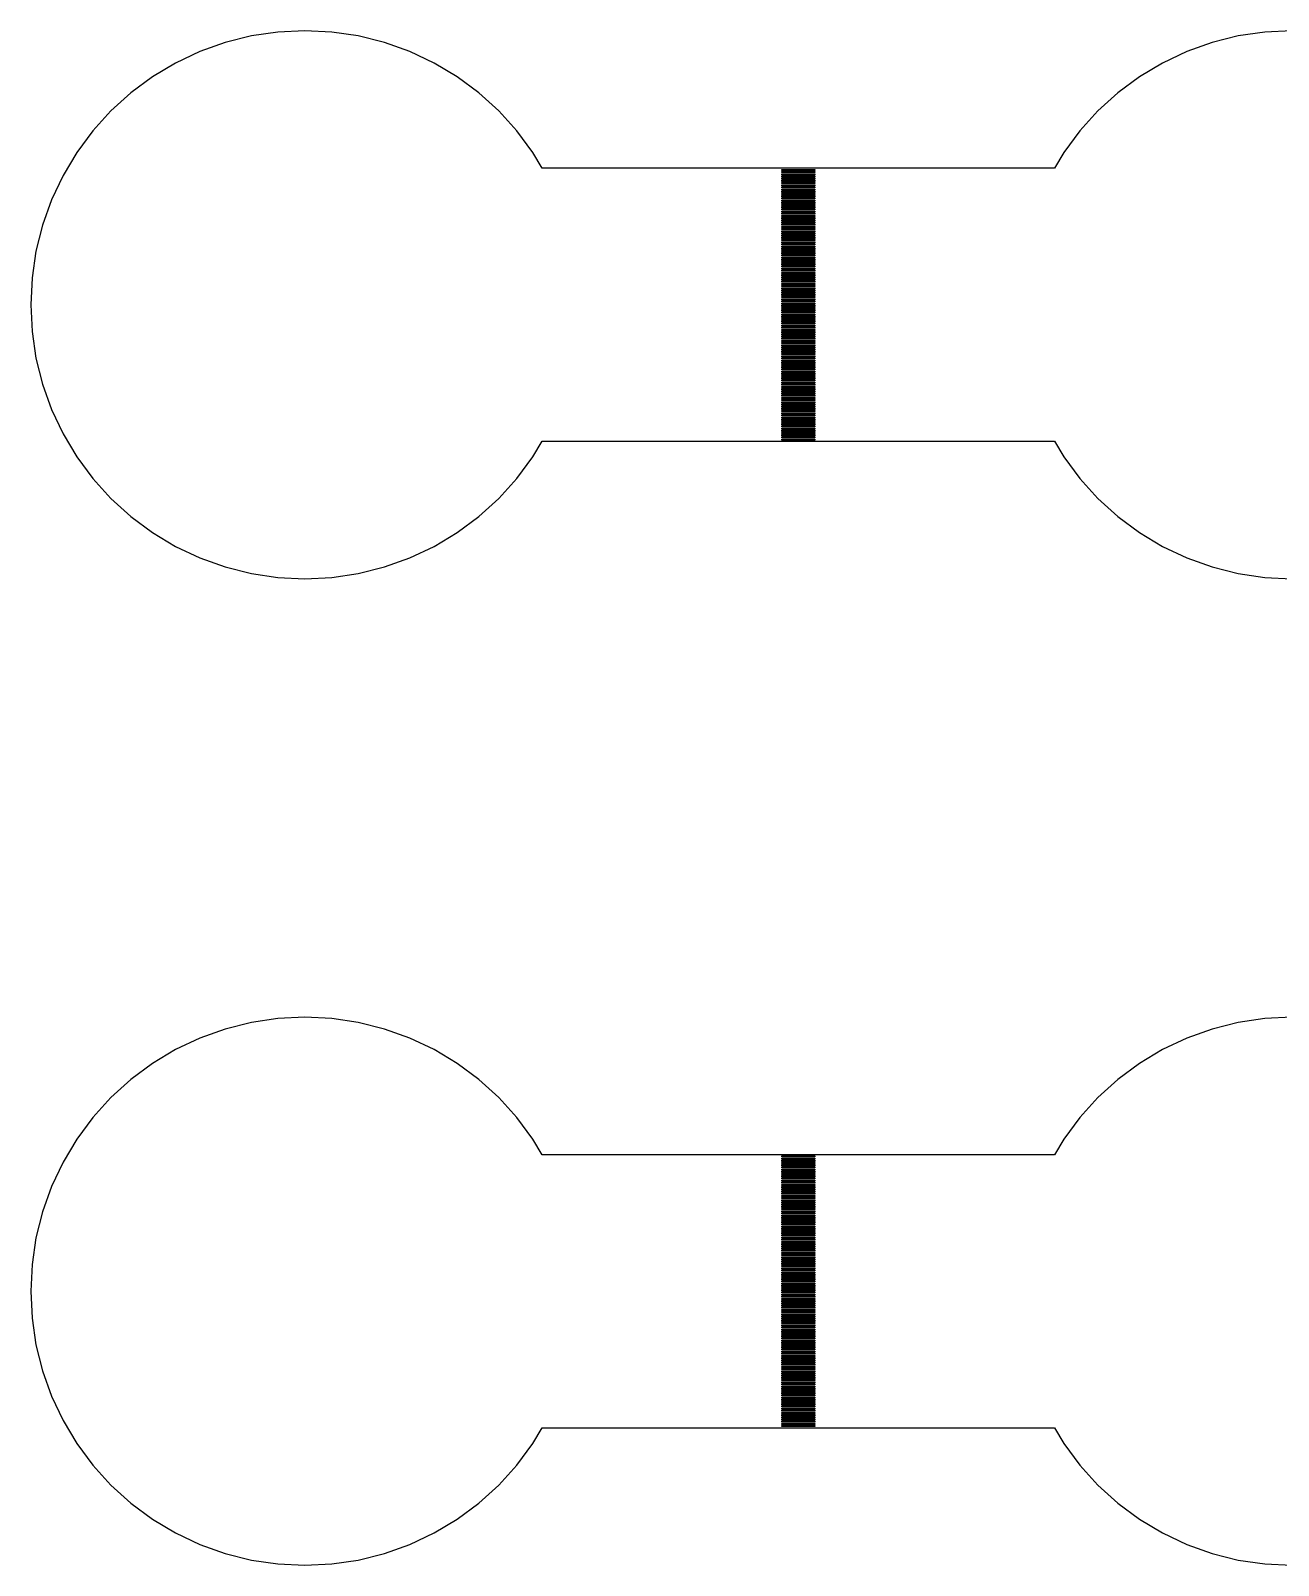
# Model space of a CAD drawing. Extents: x -73 to 181, y -8 to 80.
# Drawn here: x 2 to 13.38, y 2 to 16 of the extents above; entities that cross this region are included whole.
import ezdxf

# ---------------------------------------------------------------- set-up
doc = ezdxf.new("R2010")
doc.units = 0

msp = doc.modelspace()

# ---------------------------------------------------------------- linework, layer by layer
for p, q in [((4.25496, 15.988), (4.01228, 15.952)), ((4.5, 16), (4.25496, 15.988)), ((4.74506, 15.988), (4.5, 16)), ((4.98773, 15.952), (4.74506, 15.988)), ((13.2549, 15.988), (13.0123, 15.952)), ((13.5, 16), (13.2549, 15.988)), ((3.77429, 15.8923), (3.5433, 15.8097)), ((4.01228, 15.952), (3.77429, 15.8923)), ((5.22572, 15.8923), (4.98773, 15.952)), ((5.45671, 15.8097), (5.22572, 15.8923)), ((12.7743, 15.8923), (12.5433, 15.8097)), ((13.0123, 15.952), (12.7743, 15.8923)), ((3.32152, 15.7048), (3.11108, 15.5787)), ((3.5433, 15.8097), (3.32152, 15.7048)), ((5.6785, 15.7048), (5.45671, 15.8097)), ((5.88893, 15.5787), (5.6785, 15.7048)), ((12.3215, 15.7048), (12.1111, 15.5787)), ((12.5433, 15.8097), (12.3215, 15.7048)), ((3.11108, 15.5787), (2.91403, 15.4325)), ((6.08598, 15.4325), (5.88893, 15.5787)), ((12.1111, 15.5787), (11.914, 15.4325)), ((2.91403, 15.4325), (2.73224, 15.2678)), ((6.26778, 15.2678), (6.08598, 15.4325)), ((11.914, 15.4325), (11.7322, 15.2678)), ((2.73224, 15.2678), (2.56747, 15.086)), ((6.43254, 15.086), (6.26778, 15.2678)), ((11.7322, 15.2678), (11.5675, 15.086)), ((2.56747, 15.086), (2.42134, 14.8889)), ((6.57867, 14.8889), (6.43254, 15.086)), ((11.5675, 15.086), (11.4213, 14.8889)), ((2.42134, 14.8889), (2.29521, 14.6785)), ((6.66493, 14.745), (6.57867, 14.8889)), ((11.4213, 14.8889), (11.3351, 14.745)), ((11.3351, 14.745), (6.66493, 14.745)), ((8.85001, 14.725), (8.85001, 14.735)), ((8.85001, 14.735), (9.14999, 14.735)), ((9.14999, 14.725), (8.85001, 14.725)), ((8.85001, 14.705), (8.85001, 14.715)), ((8.85001, 14.715), (9.14999, 14.715)), ((9.14999, 14.705), (8.85001, 14.705)), ((9.14999, 14.735), (9.14999, 14.725)), ((9.14999, 14.715), (9.14999, 14.705)), ((2.29521, 14.6785), (2.19031, 14.4567)), ((8.85001, 14.685), (8.85001, 14.695)), ((8.85001, 14.695), (9.14999, 14.695)), ((9.14999, 14.685), (8.85001, 14.685)), ((8.85001, 14.665), (8.85001, 14.675)), ((8.85001, 14.675), (9.14999, 14.675)), ((9.14999, 14.665), (8.85001, 14.665)), ((8.85001, 14.645), (8.85001, 14.655)), ((8.85001, 14.655), (9.14999, 14.655)), ((9.14999, 14.645), (8.85001, 14.645)), ((8.85001, 14.625), (8.85001, 14.635)), ((8.85001, 14.635), (9.14999, 14.635)), ((9.14999, 14.625), (8.85001, 14.625)), ((8.85001, 14.605), (8.85001, 14.615)), ((8.85001, 14.615), (9.14999, 14.615)), ((9.14999, 14.605), (8.85001, 14.605)), ((8.85001, 14.585), (8.85001, 14.595)), ((8.85001, 14.595), (9.14999, 14.595)), ((9.14999, 14.585), (8.85001, 14.585)), ((8.85001, 14.565), (8.85001, 14.575)), ((8.85001, 14.575), (9.14999, 14.575)), ((9.14999, 14.565), (8.85001, 14.565)), ((9.14999, 14.695), (9.14999, 14.685)), ((9.14999, 14.675), (9.14999, 14.665)), ((9.14999, 14.655), (9.14999, 14.645)), ((9.14999, 14.635), (9.14999, 14.625)), ((9.14999, 14.615), (9.14999, 14.605)), ((9.14999, 14.595), (9.14999, 14.585)), ((9.14999, 14.575), (9.14999, 14.565)), ((2.19031, 14.4567), (2.10765, 14.2257)), ((8.85001, 14.545), (8.85001, 14.555)), ((8.85001, 14.555), (9.14999, 14.555)), ((9.14999, 14.545), (8.85001, 14.545)), ((8.85001, 14.525), (8.85001, 14.535)), ((8.85001, 14.535), (9.14999, 14.535)), ((9.14999, 14.525), (8.85001, 14.525)), ((8.85001, 14.505), (8.85001, 14.515)), ((8.85001, 14.515), (9.14999, 14.515)), ((9.14999, 14.505), (8.85001, 14.505)), ((8.85001, 14.485), (8.85001, 14.495)), ((8.85001, 14.495), (9.14999, 14.495)), ((9.14999, 14.485), (8.85001, 14.485)), ((8.85001, 14.465), (8.85001, 14.475)), ((8.85001, 14.475), (9.14999, 14.475)), ((9.14999, 14.465), (8.85001, 14.465)), ((8.85001, 14.445), (8.85001, 14.455)), ((8.85001, 14.455), (9.14999, 14.455)), ((9.14999, 14.445), (8.85001, 14.445)), ((8.85001, 14.425), (8.85001, 14.435)), ((8.85001, 14.435), (9.14999, 14.435)), ((9.14999, 14.425), (8.85001, 14.425)), ((9.14999, 14.555), (9.14999, 14.545)), ((9.14999, 14.535), (9.14999, 14.525)), ((9.14999, 14.515), (9.14999, 14.505)), ((9.14999, 14.495), (9.14999, 14.485)), ((9.14999, 14.475), (9.14999, 14.465)), ((9.14999, 14.455), (9.14999, 14.445)), ((9.14999, 14.435), (9.14999, 14.425)), ((8.85001, 14.405), (8.85001, 14.415)), ((8.85001, 14.415), (9.14999, 14.415)), ((9.14999, 14.405), (8.85001, 14.405)), ((8.85001, 14.385), (8.85001, 14.395)), ((8.85001, 14.395), (9.14999, 14.395)), ((9.14999, 14.385), (8.85001, 14.385)), ((8.85001, 14.365), (8.85001, 14.375)), ((8.85001, 14.375), (9.14999, 14.375)), ((9.14999, 14.365), (8.85001, 14.365)), ((8.85001, 14.345), (8.85001, 14.355)), ((8.85001, 14.355), (9.14999, 14.355)), ((9.14999, 14.345), (8.85001, 14.345)), ((8.85001, 14.325), (8.85001, 14.335)), ((8.85001, 14.335), (9.14999, 14.335)), ((9.14999, 14.325), (8.85001, 14.325)), ((8.85001, 14.305), (8.85001, 14.315)), ((8.85001, 14.315), (9.14999, 14.315)), ((9.14999, 14.305), (8.85001, 14.305)), ((8.85001, 14.285), (8.85001, 14.295)), ((8.85001, 14.295), (9.14999, 14.295)), ((9.14999, 14.285), (8.85001, 14.285)), ((9.14999, 14.415), (9.14999, 14.405)), ((9.14999, 14.395), (9.14999, 14.385)), ((9.14999, 14.375), (9.14999, 14.365)), ((9.14999, 14.355), (9.14999, 14.345)), ((9.14999, 14.335), (9.14999, 14.325)), ((9.14999, 14.315), (9.14999, 14.305)), ((9.14999, 14.295), (9.14999, 14.285)), ((2.10765, 14.2257), (2.04805, 13.9877)), ((8.85001, 14.265), (8.85001, 14.275)), ((8.85001, 14.275), (9.14999, 14.275)), ((9.14999, 14.265), (8.85001, 14.265)), ((8.85001, 14.245), (8.85001, 14.255)), ((8.85001, 14.255), (9.14999, 14.255)), ((9.14999, 14.245), (8.85001, 14.245)), ((8.85001, 14.225), (8.85001, 14.235)), ((8.85001, 14.235), (9.14999, 14.235)), ((9.14999, 14.225), (8.85001, 14.225)), ((8.85001, 14.205), (8.85001, 14.215)), ((8.85001, 14.215), (9.14999, 14.215)), ((9.14999, 14.205), (8.85001, 14.205)), ((8.85001, 14.185), (8.85001, 14.195)), ((8.85001, 14.195), (9.14999, 14.195)), ((9.14999, 14.185), (8.85001, 14.185)), ((8.85001, 14.165), (8.85001, 14.175)), ((8.85001, 14.175), (9.14999, 14.175)), ((9.14999, 14.165), (8.85001, 14.165)), ((8.85001, 14.145), (8.85001, 14.155)), ((8.85001, 14.155), (9.14999, 14.155)), ((9.14999, 14.145), (8.85001, 14.145)), ((9.14999, 14.275), (9.14999, 14.265)), ((9.14999, 14.255), (9.14999, 14.245)), ((9.14999, 14.235), (9.14999, 14.225)), ((9.14999, 14.215), (9.14999, 14.205)), ((9.14999, 14.195), (9.14999, 14.185)), ((9.14999, 14.175), (9.14999, 14.165)), ((9.14999, 14.155), (9.14999, 14.145)), ((8.85001, 14.125), (8.85001, 14.135)), ((8.85001, 14.135), (9.14999, 14.135)), ((9.14999, 14.125), (8.85001, 14.125)), ((8.85001, 14.105), (8.85001, 14.115)), ((8.85001, 14.115), (9.14999, 14.115)), ((9.14999, 14.105), (8.85001, 14.105)), ((8.85001, 14.085), (8.85001, 14.095)), ((8.85001, 14.095), (9.14999, 14.095)), ((9.14999, 14.085), (8.85001, 14.085)), ((8.85001, 14.065), (8.85001, 14.075)), ((8.85001, 14.075), (9.14999, 14.075)), ((9.14999, 14.065), (8.85001, 14.065)), ((8.85001, 14.045), (8.85001, 14.055)), ((8.85001, 14.055), (9.14999, 14.055)), ((9.14999, 14.045), (8.85001, 14.045)), ((8.85001, 14.025), (8.85001, 14.035)), ((8.85001, 14.035), (9.14999, 14.035)), ((9.14999, 14.025), (8.85001, 14.025)), ((8.85001, 14.005), (8.85001, 14.015)), ((8.85001, 14.015), (9.14999, 14.015)), ((9.14999, 14.005), (8.85001, 14.005)), ((9.14999, 14.135), (9.14999, 14.125)), ((9.14999, 14.115), (9.14999, 14.105)), ((9.14999, 14.095), (9.14999, 14.085)), ((9.14999, 14.075), (9.14999, 14.065)), ((9.14999, 14.055), (9.14999, 14.045)), ((9.14999, 14.035), (9.14999, 14.025)), ((9.14999, 14.015), (9.14999, 14.005)), ((2.04805, 13.9877), (2.01204, 13.745)), ((8.85001, 13.985), (8.85001, 13.995)), ((8.85001, 13.995), (9.14999, 13.995)), ((9.14999, 13.985), (8.85001, 13.985)), ((8.85001, 13.965), (8.85001, 13.975)), ((8.85001, 13.975), (9.14999, 13.975)), ((9.14999, 13.965), (8.85001, 13.965)), ((8.85001, 13.945), (8.85001, 13.955)), ((8.85001, 13.955), (9.14999, 13.955)), ((9.14999, 13.945), (8.85001, 13.945)), ((8.85001, 13.925), (8.85001, 13.935)), ((8.85001, 13.935), (9.14999, 13.935)), ((9.14999, 13.925), (8.85001, 13.925)), ((8.85001, 13.905), (8.85001, 13.915)), ((8.85001, 13.915), (9.14999, 13.915)), ((9.14999, 13.905), (8.85001, 13.905)), ((8.85001, 13.885), (8.85001, 13.895)), ((8.85001, 13.895), (9.14999, 13.895)), ((9.14999, 13.885), (8.85001, 13.885)), ((8.85001, 13.865), (8.85001, 13.875)), ((8.85001, 13.875), (9.14999, 13.875)), ((9.14999, 13.865), (8.85001, 13.865)), ((9.14999, 13.995), (9.14999, 13.985)), ((9.14999, 13.975), (9.14999, 13.965)), ((9.14999, 13.955), (9.14999, 13.945)), ((9.14999, 13.935), (9.14999, 13.925)), ((9.14999, 13.915), (9.14999, 13.905)), ((9.14999, 13.895), (9.14999, 13.885)), ((9.14999, 13.875), (9.14999, 13.865)), ((2.01204, 13.745), (2, 13.5)), ((8.85001, 13.845), (8.85001, 13.855)), ((8.85001, 13.855), (9.14999, 13.855)), ((9.14999, 13.845), (8.85001, 13.845)), ((8.85001, 13.825), (8.85001, 13.835)), ((8.85001, 13.835), (9.14999, 13.835)), ((9.14999, 13.825), (8.85001, 13.825)), ((8.85001, 13.805), (8.85001, 13.815)), ((8.85001, 13.815), (9.14999, 13.815)), ((9.14999, 13.805), (8.85001, 13.805)), ((8.85001, 13.785), (8.85001, 13.795)), ((8.85001, 13.795), (9.14999, 13.795)), ((9.14999, 13.785), (8.85001, 13.785)), ((8.85001, 13.765), (8.85001, 13.775)), ((8.85001, 13.775), (9.14999, 13.775)), ((9.14999, 13.765), (8.85001, 13.765)), ((8.85001, 13.745), (8.85001, 13.755)), ((8.85001, 13.755), (9.14999, 13.755)), ((9.14999, 13.745), (8.85001, 13.745)), ((8.85001, 13.725), (8.85001, 13.735)), ((8.85001, 13.735), (9.14999, 13.735)), ((9.14999, 13.725), (8.85001, 13.725)), ((9.14999, 13.855), (9.14999, 13.845)), ((9.14999, 13.835), (9.14999, 13.825)), ((9.14999, 13.815), (9.14999, 13.805)), ((9.14999, 13.795), (9.14999, 13.785)), ((9.14999, 13.775), (9.14999, 13.765)), ((9.14999, 13.755), (9.14999, 13.745)), ((9.14999, 13.735), (9.14999, 13.725)), ((8.85001, 13.705), (8.85001, 13.715)), ((8.85001, 13.715), (9.14999, 13.715)), ((9.14999, 13.705), (8.85001, 13.705)), ((8.85001, 13.685), (8.85001, 13.695)), ((8.85001, 13.695), (9.14999, 13.695)), ((9.14999, 13.685), (8.85001, 13.685)), ((8.85001, 13.665), (8.85001, 13.675)), ((8.85001, 13.675), (9.14999, 13.675)), ((9.14999, 13.665), (8.85001, 13.665)), ((8.85001, 13.645), (8.85001, 13.655)), ((8.85001, 13.655), (9.14999, 13.655)), ((9.14999, 13.645), (8.85001, 13.645)), ((8.85001, 13.625), (8.85001, 13.635)), ((8.85001, 13.635), (9.14999, 13.635)), ((9.14999, 13.625), (8.85001, 13.625)), ((8.85001, 13.605), (8.85001, 13.615)), ((8.85001, 13.615), (9.14999, 13.615)), ((9.14999, 13.605), (8.85001, 13.605)), ((8.85001, 13.585), (8.85001, 13.595)), ((8.85001, 13.595), (9.14999, 13.595)), ((9.14999, 13.585), (8.85001, 13.585)), ((9.14999, 13.715), (9.14999, 13.705)), ((9.14999, 13.695), (9.14999, 13.685)), ((9.14999, 13.675), (9.14999, 13.665)), ((9.14999, 13.655), (9.14999, 13.645)), ((9.14999, 13.635), (9.14999, 13.625)), ((9.14999, 13.615), (9.14999, 13.605)), ((9.14999, 13.595), (9.14999, 13.585)), ((2, 13.5), (2.01204, 13.255)), ((8.85001, 13.565), (8.85001, 13.575)), ((8.85001, 13.575), (9.14999, 13.575)), ((9.14999, 13.565), (8.85001, 13.565)), ((8.85001, 13.545), (8.85001, 13.555)), ((8.85001, 13.555), (9.14999, 13.555)), ((9.14999, 13.545), (8.85001, 13.545)), ((8.85001, 13.525), (8.85001, 13.535)), ((8.85001, 13.535), (9.14999, 13.535)), ((9.14999, 13.525), (8.85001, 13.525)), ((8.85001, 13.505), (8.85001, 13.515)), ((8.85001, 13.515), (9.14999, 13.515)), ((9.14999, 13.505), (8.85001, 13.505)), ((8.85001, 13.485), (8.85001, 13.495)), ((8.85001, 13.495), (9.14999, 13.495)), ((9.14999, 13.485), (8.85001, 13.485)), ((8.85001, 13.465), (8.85001, 13.475)), ((8.85001, 13.475), (9.14999, 13.475)), ((9.14999, 13.465), (8.85001, 13.465)), ((8.85001, 13.445), (8.85001, 13.455)), ((8.85001, 13.455), (9.14999, 13.455)), ((9.14999, 13.445), (8.85001, 13.445)), ((9.14999, 13.575), (9.14999, 13.565)), ((9.14999, 13.555), (9.14999, 13.545)), ((9.14999, 13.535), (9.14999, 13.525)), ((9.14999, 13.515), (9.14999, 13.505)), ((9.14999, 13.495), (9.14999, 13.485)), ((9.14999, 13.475), (9.14999, 13.465)), ((9.14999, 13.455), (9.14999, 13.445)), ((8.85001, 13.425), (8.85001, 13.435)), ((8.85001, 13.435), (9.14999, 13.435)), ((9.14999, 13.425), (8.85001, 13.425)), ((8.85001, 13.405), (8.85001, 13.415)), ((8.85001, 13.415), (9.14999, 13.415)), ((9.14999, 13.405), (8.85001, 13.405)), ((8.85001, 13.385), (8.85001, 13.395)), ((8.85001, 13.395), (9.14999, 13.395)), ((9.14999, 13.385), (8.85001, 13.385)), ((8.85001, 13.365), (8.85001, 13.375)), ((8.85001, 13.375), (9.14999, 13.375)), ((9.14999, 13.365), (8.85001, 13.365)), ((8.85001, 13.345), (8.85001, 13.355)), ((8.85001, 13.355), (9.14999, 13.355)), ((9.14999, 13.345), (8.85001, 13.345)), ((8.85001, 13.325), (8.85001, 13.335)), ((8.85001, 13.335), (9.14999, 13.335)), ((9.14999, 13.325), (8.85001, 13.325)), ((8.85001, 13.305), (8.85001, 13.315)), ((8.85001, 13.315), (9.14999, 13.315)), ((9.14999, 13.305), (8.85001, 13.305)), ((9.14999, 13.435), (9.14999, 13.425)), ((9.14999, 13.415), (9.14999, 13.405)), ((9.14999, 13.395), (9.14999, 13.385)), ((9.14999, 13.375), (9.14999, 13.365)), ((9.14999, 13.355), (9.14999, 13.345)), ((9.14999, 13.335), (9.14999, 13.325)), ((9.14999, 13.315), (9.14999, 13.305)), ((2.01204, 13.255), (2.04805, 13.0123)), ((8.85001, 13.285), (8.85001, 13.295)), ((8.85001, 13.295), (9.14999, 13.295)), ((9.14999, 13.285), (8.85001, 13.285)), ((8.85001, 13.265), (8.85001, 13.275)), ((8.85001, 13.275), (9.14999, 13.275)), ((9.14999, 13.265), (8.85001, 13.265)), ((8.85001, 13.245), (8.85001, 13.255)), ((8.85001, 13.255), (9.14999, 13.255)), ((9.14999, 13.245), (8.85001, 13.245)), ((8.85001, 13.225), (8.85001, 13.235)), ((8.85001, 13.235), (9.14999, 13.235)), ((9.14999, 13.225), (8.85001, 13.225)), ((8.85001, 13.205), (8.85001, 13.215)), ((8.85001, 13.215), (9.14999, 13.215)), ((9.14999, 13.205), (8.85001, 13.205)), ((8.85001, 13.185), (8.85001, 13.195)), ((8.85001, 13.195), (9.14999, 13.195)), ((9.14999, 13.185), (8.85001, 13.185)), ((8.85001, 13.165), (8.85001, 13.175)), ((8.85001, 13.175), (9.14999, 13.175)), ((9.14999, 13.165), (8.85001, 13.165)), ((9.14999, 13.295), (9.14999, 13.285)), ((9.14999, 13.275), (9.14999, 13.265)), ((9.14999, 13.255), (9.14999, 13.245)), ((9.14999, 13.235), (9.14999, 13.225)), ((9.14999, 13.215), (9.14999, 13.205)), ((9.14999, 13.195), (9.14999, 13.185)), ((9.14999, 13.175), (9.14999, 13.165)), ((8.85001, 13.145), (8.85001, 13.155)), ((8.85001, 13.155), (9.14999, 13.155)), ((9.14999, 13.145), (8.85001, 13.145)), ((8.85001, 13.125), (8.85001, 13.135)), ((8.85001, 13.135), (9.14999, 13.135)), ((9.14999, 13.125), (8.85001, 13.125)), ((8.85001, 13.105), (8.85001, 13.115)), ((8.85001, 13.115), (9.14999, 13.115)), ((9.14999, 13.105), (8.85001, 13.105)), ((8.85001, 13.085), (8.85001, 13.095)), ((8.85001, 13.095), (9.14999, 13.095)), ((9.14999, 13.085), (8.85001, 13.085)), ((8.85001, 13.065), (8.85001, 13.075)), ((8.85001, 13.075), (9.14999, 13.075)), ((9.14999, 13.065), (8.85001, 13.065)), ((8.85001, 13.045), (8.85001, 13.055)), ((8.85001, 13.055), (9.14999, 13.055)), ((9.14999, 13.045), (8.85001, 13.045)), ((8.85001, 13.025), (8.85001, 13.035)), ((8.85001, 13.035), (9.14999, 13.035)), ((9.14999, 13.025), (8.85001, 13.025)), ((9.14999, 13.155), (9.14999, 13.145)), ((9.14999, 13.135), (9.14999, 13.125)), ((9.14999, 13.115), (9.14999, 13.105)), ((9.14999, 13.095), (9.14999, 13.085)), ((9.14999, 13.075), (9.14999, 13.065)), ((9.14999, 13.055), (9.14999, 13.045)), ((9.14999, 13.035), (9.14999, 13.025)), ((2.04805, 13.0123), (2.10765, 12.7743)), ((8.85001, 13.005), (8.85001, 13.015)), ((8.85001, 13.015), (9.14999, 13.015)), ((9.14999, 13.005), (8.85001, 13.005)), ((8.85001, 12.985), (8.85001, 12.995)), ((8.85001, 12.995), (9.14999, 12.995)), ((9.14999, 12.985), (8.85001, 12.985)), ((8.85001, 12.965), (8.85001, 12.975)), ((8.85001, 12.975), (9.14999, 12.975)), ((9.14999, 12.965), (8.85001, 12.965)), ((8.85001, 12.945), (8.85001, 12.955)), ((8.85001, 12.955), (9.14999, 12.955)), ((9.14999, 12.945), (8.85001, 12.945)), ((8.85001, 12.925), (8.85001, 12.935)), ((8.85001, 12.935), (9.14999, 12.935)), ((9.14999, 12.925), (8.85001, 12.925)), ((8.85001, 12.905), (8.85001, 12.915)), ((8.85001, 12.915), (9.14999, 12.915)), ((9.14999, 12.905), (8.85001, 12.905)), ((8.85001, 12.885), (8.85001, 12.895)), ((8.85001, 12.895), (9.14999, 12.895)), ((9.14999, 12.885), (8.85001, 12.885)), ((9.14999, 13.015), (9.14999, 13.005)), ((9.14999, 12.995), (9.14999, 12.985)), ((9.14999, 12.975), (9.14999, 12.965)), ((9.14999, 12.955), (9.14999, 12.945)), ((9.14999, 12.935), (9.14999, 12.925)), ((9.14999, 12.915), (9.14999, 12.905)), ((9.14999, 12.895), (9.14999, 12.885)), ((2.10765, 12.7743), (2.19031, 12.5433)), ((8.85001, 12.865), (8.85001, 12.875)), ((8.85001, 12.875), (9.14999, 12.875)), ((9.14999, 12.865), (8.85001, 12.865)), ((8.85001, 12.845), (8.85001, 12.855)), ((8.85001, 12.855), (9.14999, 12.855)), ((9.14999, 12.845), (8.85001, 12.845)), ((8.85001, 12.825), (8.85001, 12.835)), ((8.85001, 12.835), (9.14999, 12.835)), ((9.14999, 12.825), (8.85001, 12.825)), ((8.85001, 12.805), (8.85001, 12.815)), ((8.85001, 12.815), (9.14999, 12.815)), ((9.14999, 12.805), (8.85001, 12.805)), ((8.85001, 12.785), (8.85001, 12.795)), ((8.85001, 12.795), (9.14999, 12.795)), ((9.14999, 12.785), (8.85001, 12.785)), ((8.85001, 12.765), (8.85001, 12.775)), ((8.85001, 12.775), (9.14999, 12.775)), ((9.14999, 12.765), (8.85001, 12.765)), ((8.85001, 12.745), (8.85001, 12.755)), ((8.85001, 12.755), (9.14999, 12.755)), ((9.14999, 12.745), (8.85001, 12.745)), ((9.14999, 12.875), (9.14999, 12.865)), ((9.14999, 12.855), (9.14999, 12.845)), ((9.14999, 12.835), (9.14999, 12.825)), ((9.14999, 12.815), (9.14999, 12.805)), ((9.14999, 12.795), (9.14999, 12.785)), ((9.14999, 12.775), (9.14999, 12.765)), ((9.14999, 12.755), (9.14999, 12.745)), ((8.85001, 12.725), (8.85001, 12.735)), ((8.85001, 12.735), (9.14999, 12.735)), ((9.14999, 12.725), (8.85001, 12.725)), ((8.85001, 12.705), (8.85001, 12.715)), ((8.85001, 12.715), (9.14999, 12.715)), ((9.14999, 12.705), (8.85001, 12.705)), ((8.85001, 12.685), (8.85001, 12.695)), ((8.85001, 12.695), (9.14999, 12.695)), ((9.14999, 12.685), (8.85001, 12.685)), ((8.85001, 12.665), (8.85001, 12.675)), ((8.85001, 12.675), (9.14999, 12.675)), ((9.14999, 12.665), (8.85001, 12.665)), ((8.85001, 12.645), (8.85001, 12.655)), ((8.85001, 12.655), (9.14999, 12.655)), ((9.14999, 12.645), (8.85001, 12.645)), ((8.85001, 12.625), (8.85001, 12.635)), ((8.85001, 12.635), (9.14999, 12.635)), ((9.14999, 12.625), (8.85001, 12.625)), ((8.85001, 12.605), (8.85001, 12.615)), ((8.85001, 12.615), (9.14999, 12.615)), ((9.14999, 12.605), (8.85001, 12.605)), ((9.14999, 12.735), (9.14999, 12.725)), ((9.14999, 12.715), (9.14999, 12.705)), ((9.14999, 12.695), (9.14999, 12.685)), ((9.14999, 12.675), (9.14999, 12.665)), ((9.14999, 12.655), (9.14999, 12.645)), ((9.14999, 12.635), (9.14999, 12.625)), ((9.14999, 12.615), (9.14999, 12.605)), ((2.19031, 12.5433), (2.29521, 12.3215)), ((8.85001, 12.585), (8.85001, 12.595)), ((8.85001, 12.595), (9.14999, 12.595)), ((9.14999, 12.585), (8.85001, 12.585)), ((8.85001, 12.565), (8.85001, 12.575)), ((8.85001, 12.575), (9.14999, 12.575)), ((9.14999, 12.565), (8.85001, 12.565)), ((8.85001, 12.545), (8.85001, 12.555)), ((8.85001, 12.555), (9.14999, 12.555)), ((9.14999, 12.545), (8.85001, 12.545)), ((8.85001, 12.525), (8.85001, 12.535)), ((8.85001, 12.535), (9.14999, 12.535)), ((9.14999, 12.525), (8.85001, 12.525)), ((8.85001, 12.505), (8.85001, 12.515)), ((8.85001, 12.515), (9.14999, 12.515)), ((9.14999, 12.505), (8.85001, 12.505)), ((8.85001, 12.485), (8.85001, 12.495)), ((8.85001, 12.495), (9.14999, 12.495)), ((9.14999, 12.485), (8.85001, 12.485)), ((8.85001, 12.465), (8.85001, 12.475)), ((8.85001, 12.475), (9.14999, 12.475)), ((9.14999, 12.465), (8.85001, 12.465)), ((9.14999, 12.595), (9.14999, 12.585)), ((9.14999, 12.575), (9.14999, 12.565)), ((9.14999, 12.555), (9.14999, 12.545)), ((9.14999, 12.535), (9.14999, 12.525)), ((9.14999, 12.515), (9.14999, 12.505)), ((9.14999, 12.495), (9.14999, 12.485)), ((9.14999, 12.475), (9.14999, 12.465)), ((2.29521, 12.3215), (2.42134, 12.1111)), ((8.85001, 12.445), (8.85001, 12.455)), ((8.85001, 12.455), (9.14999, 12.455)), ((9.14999, 12.445), (8.85001, 12.445)), ((8.85001, 12.425), (8.85001, 12.435)), ((8.85001, 12.435), (9.14999, 12.435)), ((9.14999, 12.425), (8.85001, 12.425)), ((8.85001, 12.405), (8.85001, 12.415)), ((8.85001, 12.415), (9.14999, 12.415)), ((9.14999, 12.405), (8.85001, 12.405)), ((8.85001, 12.385), (8.85001, 12.395)), ((8.85001, 12.395), (9.14999, 12.395)), ((9.14999, 12.385), (8.85001, 12.385)), ((8.85001, 12.365), (8.85001, 12.375)), ((8.85001, 12.375), (9.14999, 12.375)), ((9.14999, 12.365), (8.85001, 12.365)), ((8.85001, 12.345), (8.85001, 12.355)), ((8.85001, 12.355), (9.14999, 12.355)), ((9.14999, 12.345), (8.85001, 12.345)), ((8.85001, 12.325), (8.85001, 12.335)), ((8.85001, 12.335), (9.14999, 12.335)), ((9.14999, 12.325), (8.85001, 12.325)), ((9.14999, 12.455), (9.14999, 12.445)), ((9.14999, 12.435), (9.14999, 12.425)), ((9.14999, 12.415), (9.14999, 12.405)), ((9.14999, 12.395), (9.14999, 12.385)), ((9.14999, 12.375), (9.14999, 12.365)), ((9.14999, 12.355), (9.14999, 12.345)), ((9.14999, 12.335), (9.14999, 12.325)), ((6.57867, 12.1111), (6.66493, 12.255)), ((6.66493, 12.255), (11.3351, 12.255)), ((8.85001, 12.305), (8.85001, 12.315)), ((8.85001, 12.315), (9.14999, 12.315)), ((9.14999, 12.305), (8.85001, 12.305)), ((8.85001, 12.285), (8.85001, 12.295)), ((8.85001, 12.295), (9.14999, 12.295)), ((9.14999, 12.285), (8.85001, 12.285)), ((8.85001, 12.265), (8.85001, 12.275)), ((8.85001, 12.275), (9.14999, 12.275)), ((9.14999, 12.265), (8.85001, 12.265)), ((9.14999, 12.315), (9.14999, 12.305)), ((9.14999, 12.295), (9.14999, 12.285)), ((9.14999, 12.275), (9.14999, 12.265)), ((11.3351, 12.255), (11.4213, 12.1111)), ((2.42134, 12.1111), (2.56747, 11.914)), ((6.43254, 11.914), (6.57867, 12.1111)), ((11.4213, 12.1111), (11.5675, 11.914)), ((2.56747, 11.914), (2.73224, 11.7322)), ((6.26778, 11.7322), (6.43254, 11.914)), ((11.5675, 11.914), (11.7322, 11.7322)), ((2.73224, 11.7322), (2.91403, 11.5675)), ((6.08598, 11.5675), (6.26778, 11.7322)), ((11.7322, 11.7322), (11.914, 11.5675)), ((2.91403, 11.5675), (3.11108, 11.4213)), ((5.88893, 11.4213), (6.08598, 11.5675)), ((11.914, 11.5675), (12.1111, 11.4213)), ((3.11108, 11.4213), (3.32152, 11.2952)), ((5.6785, 11.2952), (5.88893, 11.4213)), ((12.1111, 11.4213), (12.3215, 11.2952)), ((3.32152, 11.2952), (3.5433, 11.1903)), ((5.45671, 11.1903), (5.6785, 11.2952)), ((12.3215, 11.2952), (12.5433, 11.1903)), ((3.5433, 11.1903), (3.77429, 11.1077)), ((3.77429, 11.1077), (4.01228, 11.048)), ((4.98773, 11.048), (5.22572, 11.1077)), ((5.22572, 11.1077), (5.45671, 11.1903)), ((12.5433, 11.1903), (12.7743, 11.1077)), ((12.7743, 11.1077), (13.0123, 11.048)), ((4.01228, 11.048), (4.25496, 11.012)), ((4.25496, 11.012), (4.5, 11)), ((4.5, 11), (4.74506, 11.012)), ((4.74506, 11.012), (4.98773, 11.048)), ((13.0123, 11.048), (13.2549, 11.012)), ((13.2549, 11.012), (13.5, 11)), ((3.77429, 6.89235), (3.5433, 6.80969)), ((4.01228, 6.95195), (3.77429, 6.89235)), ((4.25496, 6.98796), (4.01228, 6.95195)), ((4.5, 7), (4.25496, 6.98796)), ((4.74506, 6.98796), (4.5, 7)), ((4.98773, 6.95195), (4.74506, 6.98796)), ((5.22572, 6.89235), (4.98773, 6.95195)), ((5.45671, 6.80969), (5.22572, 6.89235)), ((12.7743, 6.89235), (12.5433, 6.80969)), ((13.0123, 6.95195), (12.7743, 6.89235)), ((13.2549, 6.98796), (13.0123, 6.95195)), ((13.5, 7), (13.2549, 6.98796)), ((3.5433, 6.80969), (3.32152, 6.70479)), ((5.6785, 6.70479), (5.45671, 6.80969)), ((12.5433, 6.80969), (12.3215, 6.70479)), ((3.32152, 6.70479), (3.11108, 6.57866)), ((5.88893, 6.57866), (5.6785, 6.70479)), ((12.3215, 6.70479), (12.1111, 6.57866)), ((3.11108, 6.57866), (2.91403, 6.43253)), ((6.08598, 6.43253), (5.88893, 6.57866)), ((12.1111, 6.57866), (11.914, 6.43253)), ((2.91403, 6.43253), (2.73224, 6.26776)), ((6.26778, 6.26776), (6.08598, 6.43253)), ((11.914, 6.43253), (11.7322, 6.26776)), ((2.73224, 6.26776), (2.56747, 6.08597)), ((6.43254, 6.08597), (6.26778, 6.26776)), ((11.7322, 6.26776), (11.5675, 6.08597)), ((2.56747, 6.08597), (2.42134, 5.88892)), ((6.57867, 5.88892), (6.43254, 6.08597)), ((11.5675, 6.08597), (11.4213, 5.88892)), ((2.42134, 5.88892), (2.29521, 5.67848)), ((6.66493, 5.745), (6.57867, 5.88892)), ((11.4213, 5.88892), (11.3351, 5.745)), ((11.3351, 5.745), (6.66493, 5.745)), ((2.29521, 5.67848), (2.19031, 5.4567)), ((8.85001, 5.72499), (8.85001, 5.73499)), ((8.85001, 5.73499), (9.14999, 5.73499)), ((9.14999, 5.72499), (8.85001, 5.72499)), ((8.85001, 5.70499), (8.85001, 5.715)), ((8.85001, 5.715), (9.14999, 5.715)), ((9.14999, 5.70499), (8.85001, 5.70499)), ((8.85001, 5.685), (8.85001, 5.69499)), ((8.85001, 5.69499), (9.14999, 5.69499)), ((9.14999, 5.685), (8.85001, 5.685)), ((8.85001, 5.66499), (8.85001, 5.67499)), ((8.85001, 5.67499), (9.14999, 5.67499)), ((9.14999, 5.66499), (8.85001, 5.66499)), ((8.85001, 5.64499), (8.85001, 5.655)), ((8.85001, 5.655), (9.14999, 5.655)), ((9.14999, 5.64499), (8.85001, 5.64499)), ((8.85001, 5.625), (8.85001, 5.63499)), ((8.85001, 5.63499), (9.14999, 5.63499)), ((9.14999, 5.625), (8.85001, 5.625)), ((8.85001, 5.605), (8.85001, 5.61499)), ((8.85001, 5.61499), (9.14999, 5.61499)), ((9.14999, 5.605), (8.85001, 5.605)), ((9.14999, 5.73499), (9.14999, 5.72499)), ((9.14999, 5.715), (9.14999, 5.70499)), ((9.14999, 5.69499), (9.14999, 5.685)), ((9.14999, 5.67499), (9.14999, 5.66499)), ((9.14999, 5.655), (9.14999, 5.64499)), ((9.14999, 5.63499), (9.14999, 5.625)), ((9.14999, 5.61499), (9.14999, 5.605)), ((8.85001, 5.58499), (8.85001, 5.59499)), ((8.85001, 5.59499), (9.14999, 5.59499)), ((9.14999, 5.58499), (8.85001, 5.58499)), ((8.85001, 5.56499), (8.85001, 5.575)), ((8.85001, 5.575), (9.14999, 5.575)), ((9.14999, 5.56499), (8.85001, 5.56499)), ((8.85001, 5.545), (8.85001, 5.55499)), ((8.85001, 5.55499), (9.14999, 5.55499)), ((9.14999, 5.545), (8.85001, 5.545)), ((8.85001, 5.52499), (8.85001, 5.53499)), ((8.85001, 5.53499), (9.14999, 5.53499)), ((9.14999, 5.52499), (8.85001, 5.52499)), ((8.85001, 5.50499), (8.85001, 5.515)), ((8.85001, 5.515), (9.14999, 5.515)), ((9.14999, 5.50499), (8.85001, 5.50499)), ((8.85001, 5.48499), (8.85001, 5.495)), ((8.85001, 5.495), (9.14999, 5.495)), ((9.14999, 5.48499), (8.85001, 5.48499)), ((8.85001, 5.465), (8.85001, 5.47499)), ((8.85001, 5.47499), (9.14999, 5.47499)), ((9.14999, 5.465), (8.85001, 5.465)), ((9.14999, 5.59499), (9.14999, 5.58499)), ((9.14999, 5.575), (9.14999, 5.56499)), ((9.14999, 5.55499), (9.14999, 5.545)), ((9.14999, 5.53499), (9.14999, 5.52499)), ((9.14999, 5.515), (9.14999, 5.50499)), ((9.14999, 5.495), (9.14999, 5.48499)), ((9.14999, 5.47499), (9.14999, 5.465)), ((2.19031, 5.4567), (2.10765, 5.22571)), ((8.85001, 5.44499), (8.85001, 5.45499)), ((8.85001, 5.45499), (9.14999, 5.45499)), ((9.14999, 5.44499), (8.85001, 5.44499)), ((8.85001, 5.42499), (8.85001, 5.435)), ((8.85001, 5.435), (9.14999, 5.435)), ((9.14999, 5.42499), (8.85001, 5.42499)), ((8.85001, 5.405), (8.85001, 5.41499)), ((8.85001, 5.41499), (9.14999, 5.41499)), ((9.14999, 5.405), (8.85001, 5.405)), ((8.85001, 5.38499), (8.85001, 5.39499)), ((8.85001, 5.39499), (9.14999, 5.39499)), ((9.14999, 5.38499), (8.85001, 5.38499)), ((8.85001, 5.36499), (8.85001, 5.375)), ((8.85001, 5.375), (9.14999, 5.375)), ((9.14999, 5.36499), (8.85001, 5.36499)), ((8.85001, 5.34499), (8.85001, 5.355)), ((8.85001, 5.355), (9.14999, 5.355)), ((9.14999, 5.34499), (8.85001, 5.34499)), ((8.85001, 5.325), (8.85001, 5.33499)), ((8.85001, 5.33499), (9.14999, 5.33499)), ((9.14999, 5.325), (8.85001, 5.325)), ((9.14999, 5.45499), (9.14999, 5.44499)), ((9.14999, 5.435), (9.14999, 5.42499)), ((9.14999, 5.41499), (9.14999, 5.405)), ((9.14999, 5.39499), (9.14999, 5.38499)), ((9.14999, 5.375), (9.14999, 5.36499)), ((9.14999, 5.355), (9.14999, 5.34499)), ((9.14999, 5.33499), (9.14999, 5.325)), ((2.10765, 5.22571), (2.04805, 4.98772)), ((8.85001, 5.30499), (8.85001, 5.31499)), ((8.85001, 5.31499), (9.14999, 5.31499)), ((9.14999, 5.30499), (8.85001, 5.30499)), ((8.85001, 5.28499), (8.85001, 5.295)), ((8.85001, 5.295), (9.14999, 5.295)), ((9.14999, 5.28499), (8.85001, 5.28499)), ((8.85001, 5.265), (8.85001, 5.27499)), ((8.85001, 5.27499), (9.14999, 5.27499)), ((9.14999, 5.265), (8.85001, 5.265)), ((8.85001, 5.245), (8.85001, 5.25499)), ((8.85001, 5.25499), (9.14999, 5.25499)), ((9.14999, 5.245), (8.85001, 5.245)), ((8.85001, 5.22499), (8.85001, 5.23499)), ((8.85001, 5.23499), (9.14999, 5.23499)), ((9.14999, 5.22499), (8.85001, 5.22499)), ((8.85001, 5.20499), (8.85001, 5.215)), ((8.85001, 5.215), (9.14999, 5.215)), ((9.14999, 5.20499), (8.85001, 5.20499)), ((8.85001, 5.185), (8.85001, 5.19499)), ((8.85001, 5.19499), (9.14999, 5.19499)), ((9.14999, 5.185), (8.85001, 5.185)), ((9.14999, 5.31499), (9.14999, 5.30499)), ((9.14999, 5.295), (9.14999, 5.28499)), ((9.14999, 5.27499), (9.14999, 5.265)), ((9.14999, 5.25499), (9.14999, 5.245)), ((9.14999, 5.23499), (9.14999, 5.22499)), ((9.14999, 5.215), (9.14999, 5.20499)), ((9.14999, 5.19499), (9.14999, 5.185)), ((8.85001, 5.16499), (8.85001, 5.17499)), ((8.85001, 5.17499), (9.14999, 5.17499)), ((9.14999, 5.16499), (8.85001, 5.16499)), ((8.85001, 5.14499), (8.85001, 5.155)), ((8.85001, 5.155), (9.14999, 5.155)), ((9.14999, 5.14499), (8.85001, 5.14499)), ((8.85001, 5.125), (8.85001, 5.13499)), ((8.85001, 5.13499), (9.14999, 5.13499)), ((9.14999, 5.125), (8.85001, 5.125)), ((8.85001, 5.105), (8.85001, 5.11499)), ((8.85001, 5.11499), (9.14999, 5.11499)), ((9.14999, 5.105), (8.85001, 5.105)), ((8.85001, 5.08499), (8.85001, 5.09499)), ((8.85001, 5.09499), (9.14999, 5.09499)), ((9.14999, 5.08499), (8.85001, 5.08499)), ((8.85001, 5.06499), (8.85001, 5.075)), ((8.85001, 5.075), (9.14999, 5.075)), ((9.14999, 5.06499), (8.85001, 5.06499)), ((8.85001, 5.045), (8.85001, 5.05499)), ((8.85001, 5.05499), (9.14999, 5.05499)), ((9.14999, 5.045), (8.85001, 5.045)), ((9.14999, 5.17499), (9.14999, 5.16499)), ((9.14999, 5.155), (9.14999, 5.14499)), ((9.14999, 5.13499), (9.14999, 5.125)), ((9.14999, 5.11499), (9.14999, 5.105)), ((9.14999, 5.09499), (9.14999, 5.08499)), ((9.14999, 5.075), (9.14999, 5.06499)), ((9.14999, 5.05499), (9.14999, 5.045)), ((2.04805, 4.98772), (2.01204, 4.74504)), ((8.85001, 5.02499), (8.85001, 5.03499)), ((8.85001, 5.03499), (9.14999, 5.03499)), ((9.14999, 5.02499), (8.85001, 5.02499)), ((8.85001, 5.00499), (8.85001, 5.015)), ((8.85001, 5.015), (9.14999, 5.015)), ((9.14999, 5.00499), (8.85001, 5.00499)), ((8.85001, 4.98499), (8.85001, 4.995)), ((8.85001, 4.995), (9.14999, 4.995)), ((9.14999, 4.98499), (8.85001, 4.98499)), ((8.85001, 4.965), (8.85001, 4.97499)), ((8.85001, 4.97499), (9.14999, 4.97499)), ((9.14999, 4.965), (8.85001, 4.965)), ((8.85001, 4.94499), (8.85001, 4.95499)), ((8.85001, 4.95499), (9.14999, 4.95499)), ((9.14999, 4.94499), (8.85001, 4.94499)), ((8.85001, 4.92499), (8.85001, 4.935)), ((8.85001, 4.935), (9.14999, 4.935)), ((9.14999, 4.92499), (8.85001, 4.92499)), ((8.85001, 4.905), (8.85001, 4.91499)), ((8.85001, 4.91499), (9.14999, 4.91499)), ((9.14999, 4.905), (8.85001, 4.905)), ((9.14999, 5.03499), (9.14999, 5.02499)), ((9.14999, 5.015), (9.14999, 5.00499)), ((9.14999, 4.995), (9.14999, 4.98499)), ((9.14999, 4.97499), (9.14999, 4.965)), ((9.14999, 4.95499), (9.14999, 4.94499)), ((9.14999, 4.935), (9.14999, 4.92499)), ((9.14999, 4.91499), (9.14999, 4.905)), ((8.85001, 4.88499), (8.85001, 4.89499)), ((8.85001, 4.89499), (9.14999, 4.89499)), ((9.14999, 4.88499), (8.85001, 4.88499)), ((8.85001, 4.86499), (8.85001, 4.875)), ((8.85001, 4.875), (9.14999, 4.875)), ((9.14999, 4.86499), (8.85001, 4.86499)), ((8.85001, 4.84499), (8.85001, 4.855)), ((8.85001, 4.855), (9.14999, 4.855)), ((9.14999, 4.84499), (8.85001, 4.84499)), ((8.85001, 4.825), (8.85001, 4.83499)), ((8.85001, 4.83499), (9.14999, 4.83499)), ((9.14999, 4.825), (8.85001, 4.825)), ((8.85001, 4.80499), (8.85001, 4.81499)), ((8.85001, 4.81499), (9.14999, 4.81499)), ((9.14999, 4.80499), (8.85001, 4.80499)), ((8.85001, 4.78499), (8.85001, 4.795)), ((8.85001, 4.795), (9.14999, 4.795)), ((9.14999, 4.78499), (8.85001, 4.78499)), ((8.85001, 4.765), (8.85001, 4.77499)), ((8.85001, 4.77499), (9.14999, 4.77499)), ((9.14999, 4.765), (8.85001, 4.765)), ((9.14999, 4.89499), (9.14999, 4.88499)), ((9.14999, 4.875), (9.14999, 4.86499)), ((9.14999, 4.855), (9.14999, 4.84499)), ((9.14999, 4.83499), (9.14999, 4.825)), ((9.14999, 4.81499), (9.14999, 4.80499)), ((9.14999, 4.795), (9.14999, 4.78499)), ((9.14999, 4.77499), (9.14999, 4.765)), ((2.01204, 4.74504), (2, 4.5)), ((8.85001, 4.745), (8.85001, 4.75499)), ((8.85001, 4.75499), (9.14999, 4.75499)), ((9.14999, 4.745), (8.85001, 4.745)), ((8.85001, 4.72499), (8.85001, 4.73499)), ((8.85001, 4.73499), (9.14999, 4.73499)), ((9.14999, 4.72499), (8.85001, 4.72499)), ((8.85001, 4.70499), (8.85001, 4.715)), ((8.85001, 4.715), (9.14999, 4.715)), ((9.14999, 4.70499), (8.85001, 4.70499)), ((8.85001, 4.685), (8.85001, 4.69499)), ((8.85001, 4.69499), (9.14999, 4.69499)), ((9.14999, 4.685), (8.85001, 4.685)), ((8.85001, 4.66499), (8.85001, 4.67499)), ((8.85001, 4.67499), (9.14999, 4.67499)), ((9.14999, 4.66499), (8.85001, 4.66499)), ((8.85001, 4.64499), (8.85001, 4.655)), ((8.85001, 4.655), (9.14999, 4.655)), ((9.14999, 4.64499), (8.85001, 4.64499)), ((8.85001, 4.625), (8.85001, 4.63499)), ((8.85001, 4.63499), (9.14999, 4.63499)), ((9.14999, 4.625), (8.85001, 4.625)), ((9.14999, 4.75499), (9.14999, 4.745)), ((9.14999, 4.73499), (9.14999, 4.72499)), ((9.14999, 4.715), (9.14999, 4.70499)), ((9.14999, 4.69499), (9.14999, 4.685)), ((9.14999, 4.67499), (9.14999, 4.66499)), ((9.14999, 4.655), (9.14999, 4.64499)), ((9.14999, 4.63499), (9.14999, 4.625)), ((2, 4.5), (2.01204, 4.25496)), ((8.85001, 4.605), (8.85001, 4.61499)), ((8.85001, 4.61499), (9.14999, 4.61499)), ((9.14999, 4.605), (8.85001, 4.605)), ((8.85001, 4.58499), (8.85001, 4.59499)), ((8.85001, 4.59499), (9.14999, 4.59499)), ((9.14999, 4.58499), (8.85001, 4.58499)), ((8.85001, 4.56499), (8.85001, 4.575)), ((8.85001, 4.575), (9.14999, 4.575)), ((9.14999, 4.56499), (8.85001, 4.56499)), ((8.85001, 4.545), (8.85001, 4.55499)), ((8.85001, 4.55499), (9.14999, 4.55499)), ((9.14999, 4.545), (8.85001, 4.545)), ((8.85001, 4.52499), (8.85001, 4.53499)), ((8.85001, 4.53499), (9.14999, 4.53499)), ((9.14999, 4.52499), (8.85001, 4.52499)), ((8.85001, 4.50499), (8.85001, 4.515)), ((8.85001, 4.515), (9.14999, 4.515)), ((9.14999, 4.50499), (8.85001, 4.50499)), ((8.85001, 4.485), (8.85001, 4.49501)), ((8.85001, 4.49501), (9.14999, 4.49501)), ((9.14999, 4.485), (8.85001, 4.485)), ((9.14999, 4.61499), (9.14999, 4.605)), ((9.14999, 4.59499), (9.14999, 4.58499)), ((9.14999, 4.575), (9.14999, 4.56499)), ((9.14999, 4.55499), (9.14999, 4.545)), ((9.14999, 4.53499), (9.14999, 4.52499)), ((9.14999, 4.515), (9.14999, 4.50499)), ((9.14999, 4.49501), (9.14999, 4.485)), ((8.85001, 4.46501), (8.85001, 4.47501)), ((8.85001, 4.47501), (9.14999, 4.47501)), ((9.14999, 4.46501), (8.85001, 4.46501)), ((8.85001, 4.44501), (8.85001, 4.455)), ((8.85001, 4.455), (9.14999, 4.455)), ((9.14999, 4.44501), (8.85001, 4.44501)), ((8.85001, 4.425), (8.85001, 4.43501)), ((8.85001, 4.43501), (9.14999, 4.43501)), ((9.14999, 4.425), (8.85001, 4.425)), ((8.85001, 4.40501), (8.85001, 4.41501)), ((8.85001, 4.41501), (9.14999, 4.41501)), ((9.14999, 4.40501), (8.85001, 4.40501)), ((8.85001, 4.38501), (8.85001, 4.395)), ((8.85001, 4.395), (9.14999, 4.395)), ((9.14999, 4.38501), (8.85001, 4.38501)), ((8.85001, 4.36501), (8.85001, 4.375)), ((8.85001, 4.375), (9.14999, 4.375)), ((9.14999, 4.36501), (8.85001, 4.36501)), ((8.85001, 4.345), (8.85001, 4.35501)), ((8.85001, 4.35501), (9.14999, 4.35501)), ((9.14999, 4.345), (8.85001, 4.345)), ((9.14999, 4.47501), (9.14999, 4.46501)), ((9.14999, 4.455), (9.14999, 4.44501)), ((9.14999, 4.43501), (9.14999, 4.425)), ((9.14999, 4.41501), (9.14999, 4.40501)), ((9.14999, 4.395), (9.14999, 4.38501)), ((9.14999, 4.375), (9.14999, 4.36501)), ((9.14999, 4.35501), (9.14999, 4.345)), ((2.01204, 4.25496), (2.04805, 4.01228)), ((8.85001, 4.32501), (8.85001, 4.33501)), ((8.85001, 4.33501), (9.14999, 4.33501)), ((9.14999, 4.32501), (8.85001, 4.32501)), ((8.85001, 4.30501), (8.85001, 4.315)), ((8.85001, 4.315), (9.14999, 4.315)), ((9.14999, 4.30501), (8.85001, 4.30501)), ((8.85001, 4.285), (8.85001, 4.29501)), ((8.85001, 4.29501), (9.14999, 4.29501)), ((9.14999, 4.285), (8.85001, 4.285)), ((8.85001, 4.26501), (8.85001, 4.27501)), ((8.85001, 4.27501), (9.14999, 4.27501)), ((9.14999, 4.26501), (8.85001, 4.26501)), ((8.85001, 4.24501), (8.85001, 4.255)), ((8.85001, 4.255), (9.14999, 4.255)), ((9.14999, 4.24501), (8.85001, 4.24501)), ((8.85001, 4.22501), (8.85001, 4.235)), ((8.85001, 4.235), (9.14999, 4.235)), ((9.14999, 4.22501), (8.85001, 4.22501)), ((8.85001, 4.205), (8.85001, 4.21501)), ((8.85001, 4.21501), (9.14999, 4.21501)), ((9.14999, 4.205), (8.85001, 4.205)), ((9.14999, 4.33501), (9.14999, 4.32501)), ((9.14999, 4.315), (9.14999, 4.30501)), ((9.14999, 4.29501), (9.14999, 4.285)), ((9.14999, 4.27501), (9.14999, 4.26501)), ((9.14999, 4.255), (9.14999, 4.24501)), ((9.14999, 4.235), (9.14999, 4.22501)), ((9.14999, 4.21501), (9.14999, 4.205)), ((8.85001, 4.18501), (8.85001, 4.19501)), ((8.85001, 4.19501), (9.14999, 4.19501)), ((9.14999, 4.18501), (8.85001, 4.18501)), ((8.85001, 4.16501), (8.85001, 4.175)), ((8.85001, 4.175), (9.14999, 4.175)), ((9.14999, 4.16501), (8.85001, 4.16501)), ((8.85001, 4.145), (8.85001, 4.15501)), ((8.85001, 4.15501), (9.14999, 4.15501)), ((9.14999, 4.145), (8.85001, 4.145)), ((8.85001, 4.125), (8.85001, 4.13501)), ((8.85001, 4.13501), (9.14999, 4.13501)), ((9.14999, 4.125), (8.85001, 4.125)), ((8.85001, 4.10501), (8.85001, 4.11501)), ((8.85001, 4.11501), (9.14999, 4.11501)), ((9.14999, 4.10501), (8.85001, 4.10501)), ((8.85001, 4.08501), (8.85001, 4.095)), ((8.85001, 4.095), (9.14999, 4.095)), ((9.14999, 4.08501), (8.85001, 4.08501)), ((8.85001, 4.065), (8.85001, 4.07501)), ((8.85001, 4.07501), (9.14999, 4.07501)), ((9.14999, 4.065), (8.85001, 4.065)), ((9.14999, 4.19501), (9.14999, 4.18501)), ((9.14999, 4.175), (9.14999, 4.16501)), ((9.14999, 4.15501), (9.14999, 4.145)), ((9.14999, 4.13501), (9.14999, 4.125)), ((9.14999, 4.11501), (9.14999, 4.10501)), ((9.14999, 4.095), (9.14999, 4.08501)), ((9.14999, 4.07501), (9.14999, 4.065)), ((2.04805, 4.01228), (2.10765, 3.77429)), ((8.85001, 4.04501), (8.85001, 4.05501)), ((8.85001, 4.05501), (9.14999, 4.05501)), ((9.14999, 4.04501), (8.85001, 4.04501)), ((8.85001, 4.02501), (8.85001, 4.035)), ((8.85001, 4.035), (9.14999, 4.035)), ((9.14999, 4.02501), (8.85001, 4.02501)), ((8.85001, 4.005), (8.85001, 4.01501)), ((8.85001, 4.01501), (9.14999, 4.01501)), ((9.14999, 4.005), (8.85001, 4.005)), ((8.85001, 3.985), (8.85001, 3.99501)), ((8.85001, 3.99501), (9.14999, 3.99501)), ((9.14999, 3.985), (8.85001, 3.985)), ((8.85001, 3.96501), (8.85001, 3.97501)), ((8.85001, 3.97501), (9.14999, 3.97501)), ((9.14999, 3.96501), (8.85001, 3.96501)), ((8.85001, 3.94501), (8.85001, 3.955)), ((8.85001, 3.955), (9.14999, 3.955)), ((9.14999, 3.94501), (8.85001, 3.94501)), ((8.85001, 3.925), (8.85001, 3.93501)), ((8.85001, 3.93501), (9.14999, 3.93501)), ((9.14999, 3.925), (8.85001, 3.925)), ((9.14999, 4.05501), (9.14999, 4.04501)), ((9.14999, 4.035), (9.14999, 4.02501)), ((9.14999, 4.01501), (9.14999, 4.005)), ((9.14999, 3.99501), (9.14999, 3.985)), ((9.14999, 3.97501), (9.14999, 3.96501)), ((9.14999, 3.955), (9.14999, 3.94501)), ((9.14999, 3.93501), (9.14999, 3.925)), ((8.85001, 3.90501), (8.85001, 3.91501)), ((8.85001, 3.91501), (9.14999, 3.91501)), ((9.14999, 3.90501), (8.85001, 3.90501)), ((8.85001, 3.88501), (8.85001, 3.895)), ((8.85001, 3.895), (9.14999, 3.895)), ((9.14999, 3.88501), (8.85001, 3.88501)), ((8.85001, 3.86501), (8.85001, 3.875)), ((8.85001, 3.875), (9.14999, 3.875)), ((9.14999, 3.86501), (8.85001, 3.86501)), ((8.85001, 3.845), (8.85001, 3.85501)), ((8.85001, 3.85501), (9.14999, 3.85501)), ((9.14999, 3.845), (8.85001, 3.845)), ((8.85001, 3.82501), (8.85001, 3.83501)), ((8.85001, 3.83501), (9.14999, 3.83501)), ((9.14999, 3.82501), (8.85001, 3.82501)), ((8.85001, 3.80501), (8.85001, 3.815)), ((8.85001, 3.815), (9.14999, 3.815)), ((9.14999, 3.80501), (8.85001, 3.80501)), ((8.85001, 3.785), (8.85001, 3.79501)), ((8.85001, 3.79501), (9.14999, 3.79501)), ((9.14999, 3.785), (8.85001, 3.785)), ((9.14999, 3.91501), (9.14999, 3.90501)), ((9.14999, 3.895), (9.14999, 3.88501)), ((9.14999, 3.875), (9.14999, 3.86501)), ((9.14999, 3.85501), (9.14999, 3.845)), ((9.14999, 3.83501), (9.14999, 3.82501)), ((9.14999, 3.815), (9.14999, 3.80501)), ((9.14999, 3.79501), (9.14999, 3.785)), ((2.10765, 3.77429), (2.19031, 3.5433)), ((8.85001, 3.76501), (8.85001, 3.77501)), ((8.85001, 3.77501), (9.14999, 3.77501)), ((9.14999, 3.76501), (8.85001, 3.76501)), ((8.85001, 3.74501), (8.85001, 3.755)), ((8.85001, 3.755), (9.14999, 3.755)), ((9.14999, 3.74501), (8.85001, 3.74501)), ((8.85001, 3.72501), (8.85001, 3.735)), ((8.85001, 3.735), (9.14999, 3.735)), ((9.14999, 3.72501), (8.85001, 3.72501)), ((8.85001, 3.705), (8.85001, 3.71501)), ((8.85001, 3.71501), (9.14999, 3.71501)), ((9.14999, 3.705), (8.85001, 3.705)), ((8.85001, 3.68501), (8.85001, 3.69501)), ((8.85001, 3.69501), (9.14999, 3.69501)), ((9.14999, 3.68501), (8.85001, 3.68501)), ((8.85001, 3.66501), (8.85001, 3.675)), ((8.85001, 3.675), (9.14999, 3.675)), ((9.14999, 3.66501), (8.85001, 3.66501)), ((8.85001, 3.645), (8.85001, 3.65501)), ((8.85001, 3.65501), (9.14999, 3.65501)), ((9.14999, 3.645), (8.85001, 3.645)), ((9.14999, 3.77501), (9.14999, 3.76501)), ((9.14999, 3.755), (9.14999, 3.74501)), ((9.14999, 3.735), (9.14999, 3.72501)), ((9.14999, 3.71501), (9.14999, 3.705)), ((9.14999, 3.69501), (9.14999, 3.68501)), ((9.14999, 3.675), (9.14999, 3.66501)), ((9.14999, 3.65501), (9.14999, 3.645)), ((2.19031, 3.5433), (2.29521, 3.32152)), ((8.85001, 3.625), (8.85001, 3.63501)), ((8.85001, 3.63501), (9.14999, 3.63501)), ((9.14999, 3.625), (8.85001, 3.625)), ((8.85001, 3.60501), (8.85001, 3.61501)), ((8.85001, 3.61501), (9.14999, 3.61501)), ((9.14999, 3.60501), (8.85001, 3.60501)), ((8.85001, 3.58501), (8.85001, 3.595)), ((8.85001, 3.595), (9.14999, 3.595)), ((9.14999, 3.58501), (8.85001, 3.58501)), ((8.85001, 3.565), (8.85001, 3.57501)), ((8.85001, 3.57501), (9.14999, 3.57501)), ((9.14999, 3.565), (8.85001, 3.565)), ((8.85001, 3.54501), (8.85001, 3.55501)), ((8.85001, 3.55501), (9.14999, 3.55501)), ((9.14999, 3.54501), (8.85001, 3.54501)), ((8.85001, 3.52501), (8.85001, 3.535)), ((8.85001, 3.535), (9.14999, 3.535)), ((9.14999, 3.52501), (8.85001, 3.52501)), ((8.85001, 3.505), (8.85001, 3.51501)), ((8.85001, 3.51501), (9.14999, 3.51501)), ((9.14999, 3.505), (8.85001, 3.505)), ((9.14999, 3.63501), (9.14999, 3.625)), ((9.14999, 3.61501), (9.14999, 3.60501)), ((9.14999, 3.595), (9.14999, 3.58501)), ((9.14999, 3.57501), (9.14999, 3.565)), ((9.14999, 3.55501), (9.14999, 3.54501)), ((9.14999, 3.535), (9.14999, 3.52501)), ((9.14999, 3.51501), (9.14999, 3.505)), ((8.85001, 3.485), (8.85001, 3.49501)), ((8.85001, 3.49501), (9.14999, 3.49501)), ((9.14999, 3.485), (8.85001, 3.485)), ((8.85001, 3.46501), (8.85001, 3.47501)), ((8.85001, 3.47501), (9.14999, 3.47501)), ((9.14999, 3.46501), (8.85001, 3.46501)), ((8.85001, 3.44501), (8.85001, 3.455)), ((8.85001, 3.455), (9.14999, 3.455)), ((9.14999, 3.44501), (8.85001, 3.44501)), ((8.85001, 3.425), (8.85001, 3.43501)), ((8.85001, 3.43501), (9.14999, 3.43501)), ((9.14999, 3.425), (8.85001, 3.425)), ((8.85001, 3.40501), (8.85001, 3.41501)), ((8.85001, 3.41501), (9.14999, 3.41501)), ((9.14999, 3.40501), (8.85001, 3.40501)), ((8.85001, 3.38501), (8.85001, 3.395)), ((8.85001, 3.395), (9.14999, 3.395)), ((9.14999, 3.38501), (8.85001, 3.38501)), ((8.85001, 3.36501), (8.85001, 3.375)), ((8.85001, 3.375), (9.14999, 3.375)), ((9.14999, 3.36501), (8.85001, 3.36501)), ((9.14999, 3.49501), (9.14999, 3.485)), ((9.14999, 3.47501), (9.14999, 3.46501)), ((9.14999, 3.455), (9.14999, 3.44501)), ((9.14999, 3.43501), (9.14999, 3.425)), ((9.14999, 3.41501), (9.14999, 3.40501)), ((9.14999, 3.395), (9.14999, 3.38501)), ((9.14999, 3.375), (9.14999, 3.36501)), ((2.29521, 3.32152), (2.42134, 3.11108)), ((6.57867, 3.11108), (6.66493, 3.255)), ((6.66493, 3.255), (11.3351, 3.255)), ((8.85001, 3.345), (8.85001, 3.35501)), ((8.85001, 3.35501), (9.14999, 3.35501)), ((9.14999, 3.345), (8.85001, 3.345)), ((8.85001, 3.32501), (8.85001, 3.33501)), ((8.85001, 3.33501), (9.14999, 3.33501)), ((9.14999, 3.32501), (8.85001, 3.32501)), ((8.85001, 3.30501), (8.85001, 3.315)), ((8.85001, 3.315), (9.14999, 3.315)), ((9.14999, 3.30501), (8.85001, 3.30501)), ((8.85001, 3.285), (8.85001, 3.29501)), ((8.85001, 3.29501), (9.14999, 3.29501)), ((9.14999, 3.285), (8.85001, 3.285)), ((8.85001, 3.26501), (8.85001, 3.27501)), ((8.85001, 3.27501), (9.14999, 3.27501)), ((9.14999, 3.26501), (8.85001, 3.26501)), ((9.14999, 3.35501), (9.14999, 3.345)), ((9.14999, 3.33501), (9.14999, 3.32501)), ((9.14999, 3.315), (9.14999, 3.30501)), ((9.14999, 3.29501), (9.14999, 3.285)), ((9.14999, 3.27501), (9.14999, 3.26501)), ((11.3351, 3.255), (11.4213, 3.11108)), ((2.42134, 3.11108), (2.56747, 2.91403)), ((6.43254, 2.91403), (6.57867, 3.11108)), ((11.4213, 3.11108), (11.5675, 2.91403)), ((2.56747, 2.91403), (2.73224, 2.73224)), ((6.26778, 2.73224), (6.43254, 2.91403)), ((11.5675, 2.91403), (11.7322, 2.73224)), ((2.73224, 2.73224), (2.91403, 2.56747)), ((6.08598, 2.56747), (6.26778, 2.73224)), ((11.7322, 2.73224), (11.914, 2.56747)), ((2.91403, 2.56747), (3.11108, 2.42134)), ((5.88893, 2.42134), (6.08598, 2.56747)), ((11.914, 2.56747), (12.1111, 2.42134)), ((3.11108, 2.42134), (3.32152, 2.29521)), ((5.6785, 2.29521), (5.88893, 2.42134)), ((12.1111, 2.42134), (12.3215, 2.29521)), ((3.32152, 2.29521), (3.5433, 2.19031)), ((5.45671, 2.19031), (5.6785, 2.29521)), ((12.3215, 2.29521), (12.5433, 2.19031)), ((3.5433, 2.19031), (3.77429, 2.10765)), ((3.77429, 2.10765), (4.01228, 2.04805)), ((4.98773, 2.04805), (5.22572, 2.10765)), ((5.22572, 2.10765), (5.45671, 2.19031)), ((12.5433, 2.19031), (12.7743, 2.10765)), ((12.7743, 2.10765), (13.0123, 2.04805)), ((4.01228, 2.04805), (4.25496, 2.01204)), ((4.25496, 2.01204), (4.5, 2)), ((4.5, 2), (4.74506, 2.01204)), ((4.74506, 2.01204), (4.98773, 2.04805)), ((13.0123, 2.04805), (13.2549, 2.01204)), ((13.2549, 2.01204), (13.5, 2))]:
    msp.add_line(p, q)

doc.saveas('drawing.dxf')
